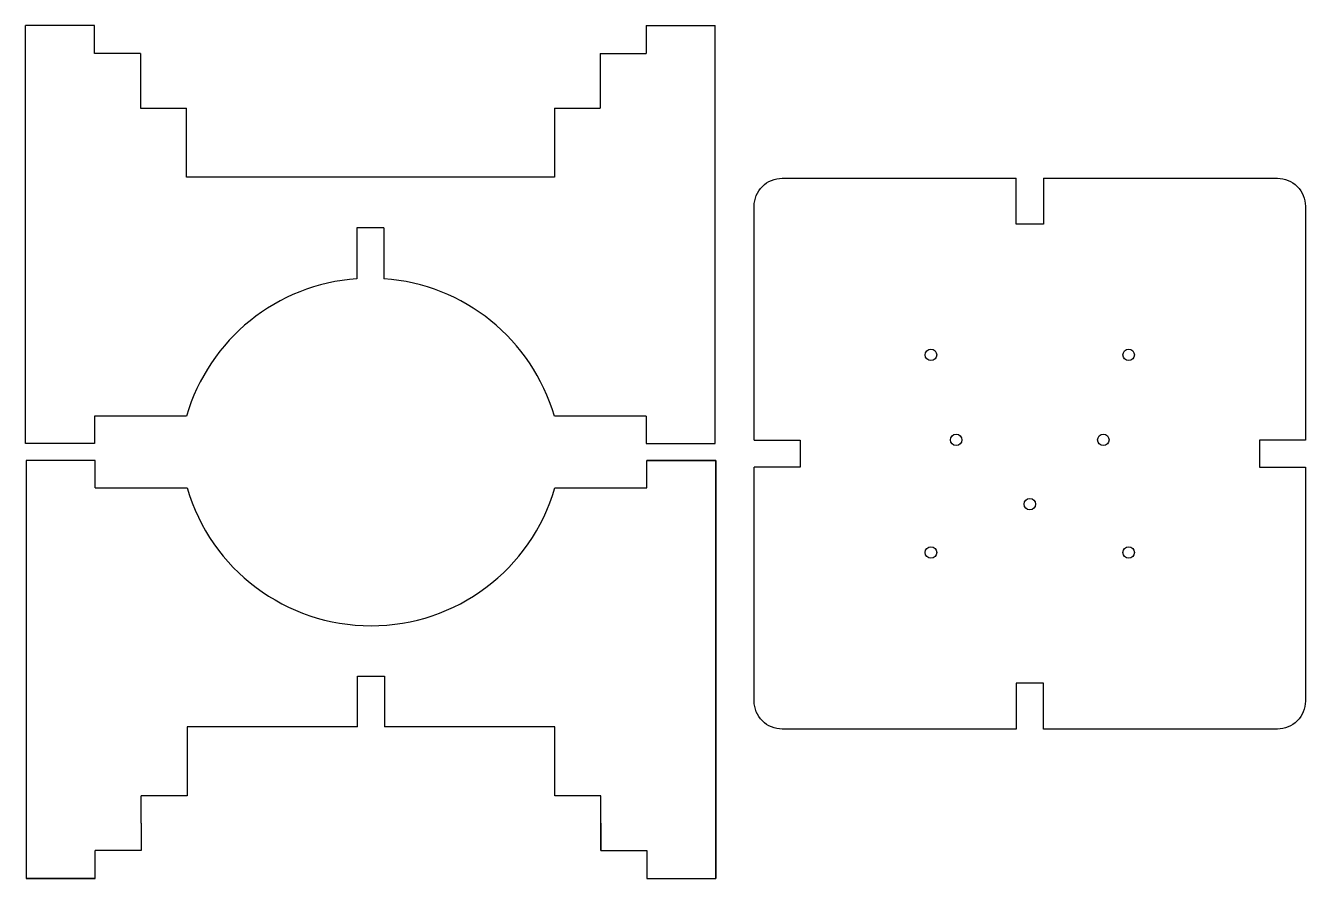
# Model space of a CAD drawing. Header units: millimetres. Extents: x 1513 to 1792, y 1491 to 1676.
import ezdxf

# ---------------------------------------------------------------- set-up
doc = ezdxf.new("R2010")
doc.units = ezdxf.units.MM

msp = doc.modelspace()

# ---------------------------------------------------------------- linework, layer by layer
for p, q in [((1538.18, 1670.14), (1538.18, 1658.24)), ((1638.18, 1670.14), (1638.18, 1658.24)), ((1538.18, 1658.24), (1548.18, 1658.24)), ((1548.18, 1643.24), (1548.18, 1658.24)), ((1628.18, 1658.24), (1638.18, 1658.24)), ((1628.18, 1658.24), (1628.18, 1643.24)), ((1628.18, 1643.24), (1548.18, 1643.24)), ((1585.23, 1632.24), (1585.23, 1621.13)), ((1591.13, 1632.24), (1591.13, 1621.13)), ((1585.36, 1523.6), (1548.31, 1523.6)), ((1548.31, 1523.6), (1548.31, 1508.6)), ((1628.31, 1523.6), (1591.26, 1523.6)), ((1628.31, 1508.6), (1628.31, 1523.6)), ((1548.31, 1508.6), (1538.31, 1508.6)), ((1538.31, 1502.6), (1538.31, 1508.6)), ((1638.31, 1508.6), (1628.31, 1508.6)), ((1638.31, 1508.6), (1628.31, 1508.6)), ((1638.31, 1496.7), (1638.31, 1508.6))]:
    msp.add_line(p, q)
for points in [[(1528.18, 1591.24), (1528.18, 1585.24), (1513.18, 1585.24), (1513.18, 1676.24)], [(1528.18, 1676.24), (1513.18, 1676.24)], [(1528.18, 1670.14), (1528.18, 1676.24)], [(1648.18, 1591.24), (1648.18, 1585.24), (1663.18, 1585.24), (1663.18, 1676.24)], [(1648.18, 1676.24), (1663.18, 1676.24)], [(1648.18, 1676.24), (1648.18, 1670.14)], [(1538.18, 1670.14), (1528.18, 1670.14)], [(1638.18, 1670.14), (1648.18, 1670.14)], [(1734.54, 1643), (1734.54, 1633), (1728.64, 1633), (1728.64, 1643)], [(1591.13, 1632.24), (1585.23, 1632.24)], [(1548.18, 1591.24), (1528.18, 1591.24)], [(1648.18, 1591.24), (1628.18, 1591.24)], [(1671.64, 1586), (1681.64, 1586), (1681.64, 1580.1), (1671.64, 1580.1)], [(1791.54, 1586), (1781.54, 1586), (1781.54, 1580.1), (1791.54, 1580.1)], [(1528.31, 1575.6), (1528.31, 1581.6), (1513.31, 1581.6), (1513.31, 1490.6)], [(1528.31, 1581.6), (1513.31, 1581.6), (1513.31, 1490.6), (1528.31, 1490.6)], [(1648.31, 1575.6), (1648.31, 1581.6), (1663.31, 1581.6), (1663.31, 1490.6)], [(1648.31, 1490.6), (1663.31, 1490.6), (1663.31, 1581.6), (1648.31, 1581.6)], [(1528.31, 1575.6), (1548.31, 1575.6)], [(1628.31, 1575.6), (1648.31, 1575.6)], [(1585.36, 1523.6), (1585.36, 1534.6), (1591.26, 1534.6), (1591.26, 1523.6)], [(1734.54, 1523.1), (1734.54, 1533.1), (1728.64, 1533.1), (1728.64, 1523.1)], [(1538.31, 1502.6), (1538.31, 1496.7), (1528.31, 1496.7)], [(1638.31, 1502.6), (1638.31, 1496.7), (1648.31, 1496.7)], [(1528.31, 1490.6), (1528.31, 1496.7)], [(1648.31, 1496.7), (1648.31, 1490.6)], [(1528.31, 1490.6), (1513.31, 1490.6)]]:
    msp.add_lwpolyline(points)
for points in [[(1671.64, 1586), (1671.64, 1636.9, -0.414214), (1677.74, 1643), (1728.64, 1643)], [(1734.54, 1643), (1785.44, 1643, -0.414214), (1791.54, 1636.9), (1791.54, 1586)], [(1728.64, 1523.1), (1677.74, 1523.1, -0.414214), (1671.64, 1529.2), (1671.64, 1580.1)], [(1791.54, 1580.1), (1791.54, 1529.2, -0.414214), (1785.44, 1523.1), (1734.54, 1523.1)]]:
    msp.add_lwpolyline(points, format="xyb")
for centre in [(1710.09, 1604.55), (1753.09, 1604.55), (1715.59, 1586.05), (1747.59, 1586.05), (1731.59, 1572.05), (1710.09, 1561.55), (1753.09, 1561.55)]:
    msp.add_circle(centre, 1.25)
for centre, start, end in [((1588.18, 1579.57), 94.0599, 163.7398), ((1588.18, 1579.57), 16.2602, 85.9401), ((1588.31, 1587.27), 196.2602, 343.7398)]:
    msp.add_arc(centre, 41.67, start, end)

doc.saveas('drawing.dxf')
